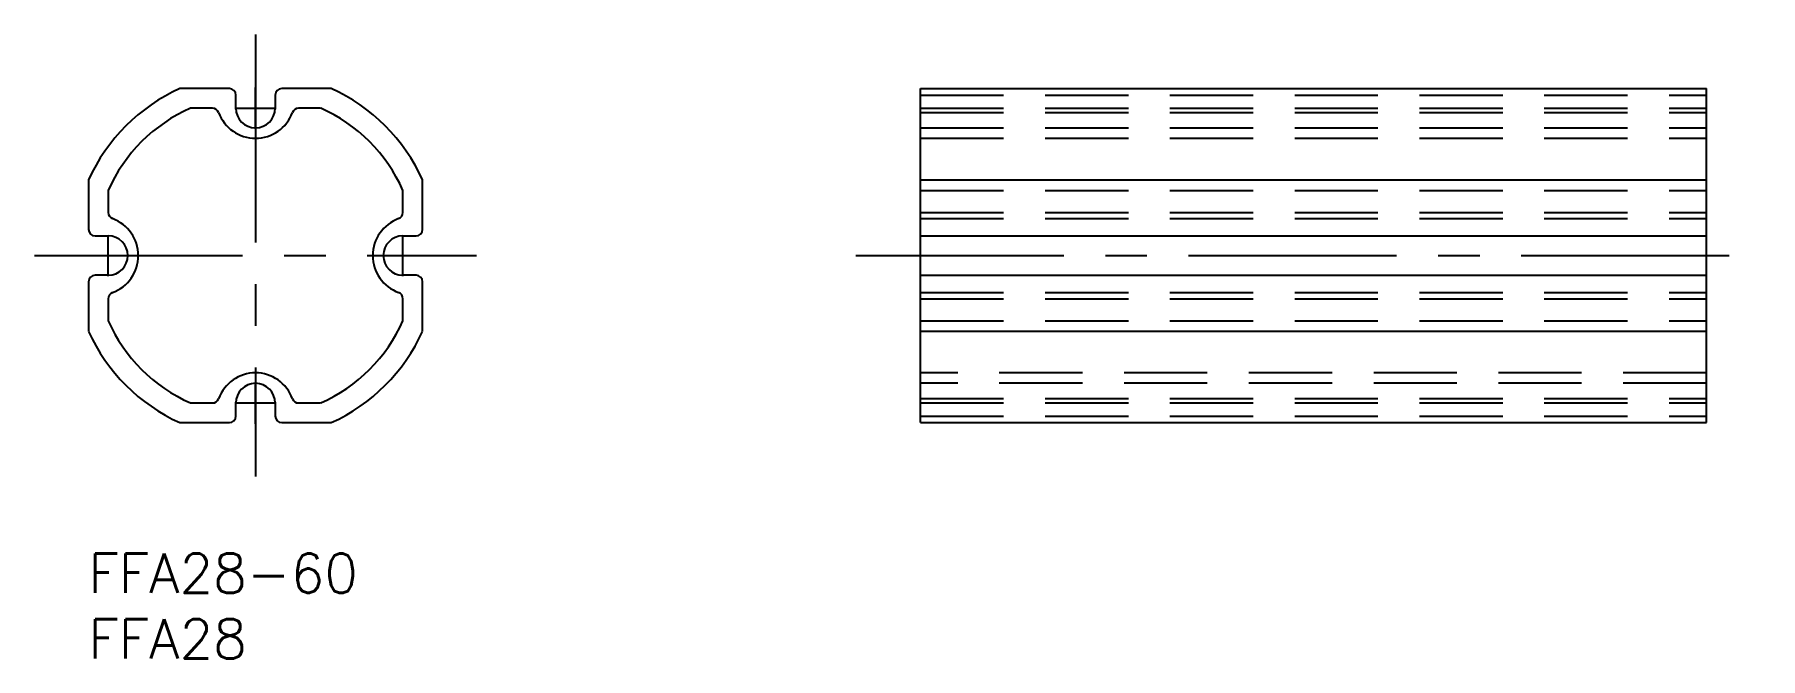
# Model space of a CAD drawing. Extents: x -4 to 128, y -8 to 40.
import ezdxf

# ---------------------------------------------------------------- set-up
doc = ezdxf.new("R2010")
doc.units = 0
doc.header["$LTSCALE"] = 0.5
doc.linetypes.add('CENTER', pattern=[50.8, 31.75, -6.35, 6.35, -6.35])
doc.linetypes.add('DASHED', pattern=[19.05, 12.7, -6.35])
for name, color, linetype in [('MSM_CENTER', 1, 'CENTER'), ('MSM_CONTINUOUS', 7, 'CONTINUOUS'), ('MSM_DASHED', 4, 'DASHED'), ('MSM_PART_NUMBER', 7, 'CONTINUOUS')]:
    doc.layers.add(name, color=color, linetype=linetype)
doc.styles.get("Standard").update_dxf_attribs({"font": 'txt.shx', "height": 3, "bigfont": 'bigfont.shx'})

msp = doc.modelspace()

# ---------------------------------------------------------------- linework, layer by layer
at = {"layer": 'MSM_CENTER'}
for p, q in [((12.75, 39.62), (12.75, 5.88)), ((12.75, 32.42), (12.75, 35.57)), ((11.18, 34), (14.32, 34)), ((1.5, 21.17), (1.5, 24.32)), ((24, 21.17), (24, 24.32)), ((-4.12, 22.75), (29.62, 22.75)), ((-0.07, 22.75), (3.07, 22.75)), ((22.43, 22.75), (25.57, 22.75)), ((58.57, 22.75), (127.63, 22.75)), ((12.75, 9.92), (12.75, 13.07)), ((11.18, 11.5), (14.32, 11.5))]:
    msp.add_line(p, q, dxfattribs=at)
at = {"layer": 'MSM_CONTINUOUS'}
for p, q in [((10.75, 35.5), (6.97, 35.5)), ((11.25, 34), (11.25, 35)), ((14.25, 35), (14.25, 34)), ((18.53, 35.5), (14.75, 35.5)), ((63.5, 35.5), (123.5, 35.5)), ((63.5, 10), (63.5, 35.5)), ((123.5, 10), (123.5, 35.5)), ((9.46, 34), (7.78, 34)), ((17.72, 34), (16.04, 34)), ((0, 28.53), (0, 24.75)), ((1.5, 27.72), (1.5, 26.04)), ((24, 26.04), (24, 27.72)), ((25.5, 24.75), (25.5, 28.53)), ((63.5, 28.53), (123.5, 28.53)), ((0.5, 24.25), (1.5, 24.25)), ((24, 24.25), (25, 24.25)), ((63.5, 24.25), (123.5, 24.25)), ((1.5, 21.25), (0.5, 21.25)), ((25, 21.25), (24, 21.25)), ((63.5, 21.25), (123.5, 21.25)), ((0, 20.75), (0, 16.97)), ((25.5, 16.97), (25.5, 20.75)), ((1.5, 19.46), (1.5, 17.78)), ((24, 17.78), (24, 19.46)), ((63.5, 16.97), (123.5, 16.97)), ((7.78, 11.5), (9.46, 11.5)), ((11.25, 10.5), (11.25, 11.5)), ((14.25, 11.5), (14.25, 10.5)), ((16.04, 11.5), (17.72, 11.5)), ((6.97, 10), (10.75, 10)), ((14.75, 10), (18.53, 10)), ((63.5, 10), (123.5, 10))]:
    msp.add_line(p, q, dxfattribs=at)
for centre, radius, start, end in [((12.75, 22.75), 14, 114.3958, 155.6042), ((10.75, 35), 0.5, 0, 90), ((14.75, 35), 0.5, 90, 180), ((12.75, 22.75), 14, 24.3958, 65.6042), ((12.75, 22.75), 12.3, 113.8462, 156.1538), ((9.46, 33.5), 0.5, 20.051, 90), ((12.75, 34.7), 3, 200.051, 339.949), ((12.75, 34), 1.5, 180, 0), ((16.04, 33.5), 0.5, 90, 159.949), ((12.75, 22.75), 12.3, 23.8462, 66.1538), ((2, 26.04), 0.5, 180, 249.949), ((0.8, 22.75), 3, 290.051, 69.949), ((24.7, 22.75), 3, 110.051, 249.949), ((23.5, 26.04), 0.5, 290.051, 0), ((0.5, 24.75), 0.5, 180, 270), ((1.5, 22.75), 1.5, 270, 90), ((24, 22.75), 1.5, 90, 270), ((25, 24.75), 0.5, 270, 0), ((0.5, 20.75), 0.5, 90, 180), ((25, 20.75), 0.5, 0, 90), ((2, 19.46), 0.5, 110.051, 180), ((23.5, 19.46), 0.5, 0, 69.949), ((12.75, 22.75), 12.3, 203.8462, 246.1538), ((12.75, 22.75), 12.3, 293.8462, 336.1538), ((12.75, 22.75), 14, 204.3958, 245.6042), ((12.75, 22.75), 14, 294.3958, 335.6042), ((12.75, 10.8), 3, 20.051, 159.949), ((12.75, 11.5), 1.5, 0, 180), ((9.46, 12), 0.5, 270, 339.949), ((16.04, 12), 0.5, 200.051, 270), ((10.75, 10.5), 0.5, 270, 0), ((14.75, 10.5), 0.5, 180, 270)]:
    msp.add_arc(centre, radius, start, end, dxfattribs=at)
at = {"layer": 'MSM_DASHED'}
for p, q in [((63.5, 35), (123.5, 35)), ((63.5, 34), (123.5, 34)), ((63.5, 33.67), (123.5, 33.67)), ((63.5, 32.5), (123.5, 32.5)), ((63.5, 31.7), (123.5, 31.7)), ((63.5, 27.72), (123.5, 27.72)), ((63.5, 26.04), (123.5, 26.04)), ((63.5, 25.57), (123.5, 25.57)), ((63.5, 19.93), (123.5, 19.93)), ((63.5, 19.46), (123.5, 19.46)), ((63.5, 17.78), (123.5, 17.78)), ((123.5, 13.8), (63.5, 13.8)), ((123.5, 13), (63.5, 13)), ((63.5, 11.83), (123.5, 11.83)), ((63.5, 11.5), (123.5, 11.5)), ((63.5, 10.5), (123.5, 10.5))]:
    msp.add_line(p, q, dxfattribs=at)

# ---------------------------------------------------------------- texts
at = {"layer": 'MSM_PART_NUMBER'}
for s, p in [('FFA28-60', (0, -3)), ('FFA28', (0, -8))]:
    msp.add_text(s, height=3, dxfattribs=at).set_placement(p)

doc.saveas('drawing.dxf')
